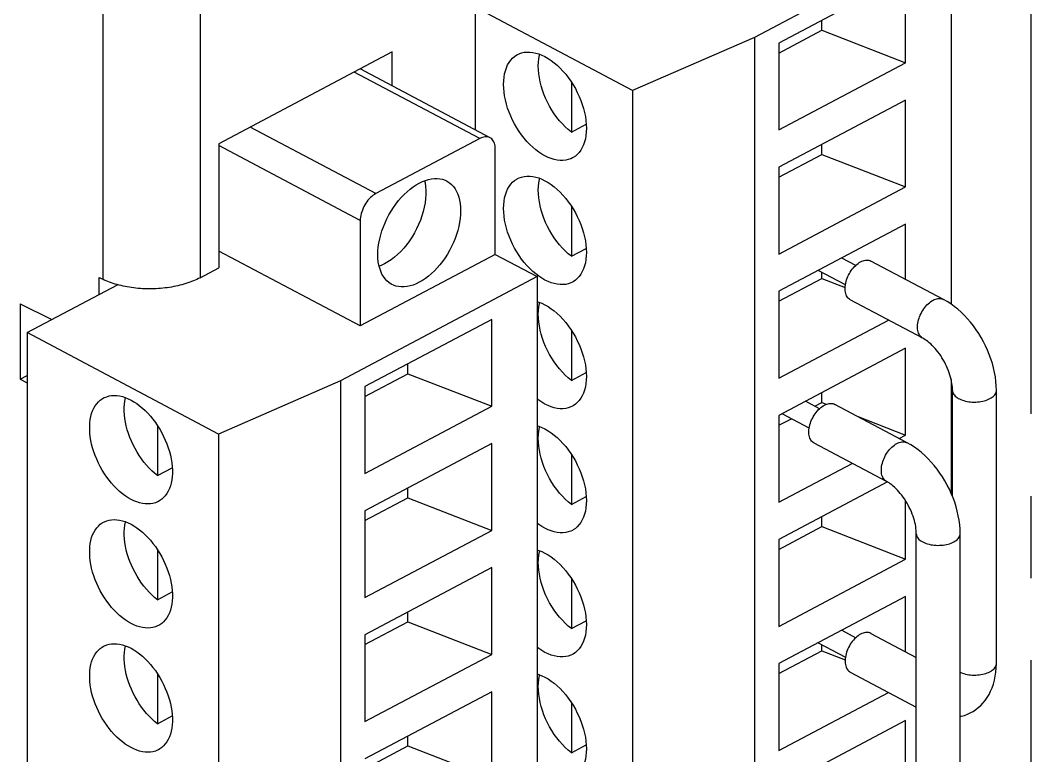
# Model space of a CAD drawing. Extents: x 0 to 34, y -0.3 to 21.7.
# Drawn here: x 30.345 to 32.071, y 7.185 to 8.441 of the extents above; entities that cross this region are included whole.
import ezdxf

# ---------------------------------------------------------------- set-up
doc = ezdxf.new("R2010")
doc.units = 0
doc.header["$LTSCALE"] = 1.87
doc.linetypes.add('CENTER', pattern=[0.6, 0.375, -0.075, 0.075, -0.075])
doc.layers.get('0').update_dxf_attribs({"linetype": 'CONTINUOUS'})
doc.layers.add('DEFAULT_1', color=7, linetype='CENTER')

msp = doc.modelspace()

# ---------------------------------------------------------------- linework, layer by layer
at = {"color": 7, "linetype": 'CONTINUOUS'}
for p, q in [((31.9349, 8.5901), (31.599, 8.4121)), ((31.9349, 8.5901), (31.9349, 7.9562)), ((31.8571, 8.5171), (31.6405, 8.4024)), ((31.8571, 8.3687), (31.8571, 8.5171)), ((31.1216, 8.4623), (31.1216, 8.2542)), ((31.3904, 8.3213), (31.1229, 8.463)), ((31.6405, 8.3854), (31.7139, 8.4243)), ((31.7139, 8.4243), (31.7139, 8.4412)), ((31.7139, 8.4243), (31.8571, 8.3687)), ((31.599, 8.4121), (31.3904, 8.3213)), ((31.599, 8.4121), (31.599, 6.9281)), ((31.6405, 8.4024), (31.6405, 8.2539)), ((30.9802, 8.3874), (30.6841, 8.2305)), ((30.9802, 8.3292), (30.9802, 8.3874)), ((31.1472, 8.2406), (30.9252, 8.3583)), ((31.6405, 8.2539), (31.8571, 8.3687)), ((31.2861, 8.3358), (31.2861, 8.2502)), ((31.3904, 8.3213), (31.3904, 6.8372)), ((31.8571, 8.3051), (31.6405, 8.1903)), ((31.8571, 8.1567), (31.8571, 8.3051)), ((31.2861, 8.2502), (31.3115, 8.2637)), ((31.1297, 8.2393), (30.952, 8.1452)), ((30.6841, 8.2305), (30.6841, 8.0185)), ((31.1562, 8.0413), (31.1562, 8.2216)), ((31.7139, 8.2123), (31.7139, 8.2292)), ((31.6405, 8.1734), (31.7139, 8.2123)), ((31.7139, 8.2123), (31.8571, 8.1567)), ((31.6405, 8.1903), (31.6405, 8.0419)), ((31.6405, 8.0419), (31.8571, 8.1567)), ((31.2861, 8.1238), (31.2861, 8.0382)), ((30.9255, 8.0993), (30.9255, 7.9191)), ((31.8571, 8.0931), (31.6405, 7.9783)), ((31.8571, 7.9986), (31.8571, 8.0931)), ((30.9255, 7.9191), (30.6841, 8.047)), ((31.2861, 8.0382), (31.3115, 8.0517)), ((31.1562, 8.0413), (30.9255, 7.9191)), ((31.1562, 8.0413), (31.2278, 8.0034)), ((31.7718, 8.0225), (31.7479, 8.0352)), ((31.9215, 7.9644), (31.7978, 8.03)), ((30.652, 8.0015), (30.6841, 8.0185)), ((31.7542, 7.9894), (31.7078, 8.014)), ((31.7139, 8.0003), (31.7139, 8.0108)), ((30.4795, 8.0019), (30.4855, 7.999)), ((30.4795, 7.9732), (30.4795, 8.0019)), ((31.2278, 8.0034), (30.8919, 7.8254)), ((31.2304, 8.0042), (31.2253, 8.0081)), ((31.2278, 8.0034), (31.2278, 6.7313)), ((31.6405, 7.9614), (31.7139, 8.0003)), ((31.7139, 8.0003), (31.7537, 7.9848)), ((30.3563, 7.9079), (30.5106, 7.9896)), ((31.6405, 7.9783), (31.6405, 7.8299)), ((31.8864, 7.8982), (31.7626, 7.9637)), ((30.3447, 7.9569), (30.3987, 7.9303)), ((30.3447, 7.9569), (30.3447, 7.8283)), ((31.15, 7.9304), (30.9334, 7.8156)), ((31.15, 7.782), (31.15, 7.9304)), ((31.6405, 7.8299), (31.8278, 7.9292)), ((30.6833, 7.7345), (30.3563, 7.9079)), ((30.3563, 7.9079), (30.3563, 6.6358)), ((31.2861, 7.9118), (31.2861, 7.8262)), ((31.8571, 7.8811), (31.6405, 7.7663)), ((31.8571, 7.7327), (31.8571, 7.8811)), ((31.0068, 7.8376), (31.0068, 7.8545)), ((30.9334, 7.7987), (31.0068, 7.8376)), ((31.0068, 7.8376), (31.15, 7.782)), ((31.2861, 7.8262), (31.3115, 7.8396)), ((30.3447, 7.8283), (30.3563, 7.8344)), ((30.3447, 7.8283), (30.3563, 7.8221)), ((30.8919, 7.8254), (30.6833, 7.7345)), ((30.8919, 7.8254), (30.8919, 6.5533)), ((31.9349, 7.8276), (31.9349, 7.6334)), ((30.9334, 7.8156), (30.9334, 7.6672)), ((31.7139, 7.7883), (31.7139, 7.8052)), ((31.9371, 7.6279), (31.9371, 7.809)), ((32.0121, 7.3426), (32.0121, 7.809)), ((31.7099, 7.7777), (31.686, 7.7904)), ((31.702, 7.782), (31.7139, 7.7883)), ((31.7139, 7.7883), (31.7215, 7.7853)), ((30.9334, 7.6672), (31.15, 7.782)), ((31.6923, 7.7446), (31.646, 7.7692)), ((31.8596, 7.7196), (31.7359, 7.7852)), ((31.6405, 7.7663), (31.6405, 7.6179)), ((31.6405, 7.7494), (31.6619, 7.7607)), ((31.7745, 7.7648), (31.8571, 7.7327)), ((30.579, 7.7491), (30.579, 7.6635)), ((30.6833, 7.7345), (30.6833, 6.4625)), ((31.15, 7.7184), (30.9334, 7.6036)), ((31.15, 7.57), (31.15, 7.7184)), ((31.8245, 7.6534), (31.7008, 7.7189)), ((31.8461, 7.7268), (31.8571, 7.7327)), ((31.2861, 7.6998), (31.2861, 7.6142)), ((31.6405, 7.6179), (31.766, 7.6844)), ((30.579, 7.6635), (30.6044, 7.6769)), ((31.8259, 7.6526), (31.6405, 7.5543)), ((31.0068, 7.6256), (31.0068, 7.6425)), ((30.9334, 7.5867), (31.0068, 7.6256)), ((31.0068, 7.6256), (31.15, 7.57)), ((31.2861, 7.6142), (31.3115, 7.6276)), ((31.8571, 7.5206), (31.8571, 7.6205)), ((30.9334, 7.6036), (30.9334, 7.4552)), ((31.7139, 7.5763), (31.7139, 7.5932)), ((30.9334, 7.4552), (31.15, 7.57)), ((31.6405, 7.5374), (31.7139, 7.5763)), ((31.7139, 7.5763), (31.8571, 7.5206)), ((31.8753, 7.0978), (31.8753, 7.5642)), ((31.9503, 7.0978), (31.9503, 7.5642)), ((31.6405, 7.5543), (31.6405, 7.4059)), ((30.579, 7.5371), (30.579, 7.4515)), ((31.6405, 7.4059), (31.8571, 7.5206)), ((31.15, 7.5064), (30.9334, 7.3916)), ((31.15, 7.358), (31.15, 7.5064)), ((31.2861, 7.4878), (31.2861, 7.4022)), ((30.579, 7.4515), (30.6044, 7.4649)), ((31.8571, 7.457), (31.6405, 7.3423)), ((31.8571, 7.3625), (31.8571, 7.457)), ((31.0068, 7.4136), (31.0068, 7.4305)), ((30.9334, 7.3747), (31.0068, 7.4136)), ((31.0068, 7.4136), (31.15, 7.358)), ((31.2861, 7.4022), (31.3115, 7.4156)), ((30.9334, 7.3916), (30.9334, 7.2432)), ((31.7479, 7.3992), (31.7718, 7.3865)), ((31.7978, 7.394), (31.8753, 7.3529)), ((31.7078, 7.378), (31.7542, 7.3534)), ((31.7139, 7.3643), (31.7139, 7.3747)), ((30.9334, 7.2432), (31.15, 7.358)), ((31.6405, 7.3254), (31.7139, 7.3643)), ((31.7139, 7.3643), (31.7537, 7.3488)), ((31.6405, 7.3423), (31.6405, 7.1939)), ((30.579, 7.3251), (30.579, 7.2395)), ((31.7626, 7.3277), (31.8753, 7.268)), ((31.15, 7.2943), (30.9334, 7.1796)), ((31.15, 7.1459), (31.15, 7.2943)), ((31.6405, 7.1939), (31.8278, 7.2931)), ((31.2861, 7.2758), (31.2861, 7.1901)), ((30.579, 7.2395), (30.6044, 7.2529)), ((31.8571, 7.245), (31.6405, 7.1303)), ((31.8571, 7.0966), (31.8571, 7.245)), ((31.0068, 7.2016), (31.0068, 7.2185)), ((30.9334, 7.1627), (31.0068, 7.2016)), ((31.0068, 7.2016), (31.15, 7.1459)), ((31.2861, 7.1901), (31.3115, 7.2036))]:
    msp.add_line(p, q, dxfattribs=at)
for points in [[(31.241, 8.2096), (31.2357, 8.2127), (31.2304, 8.2162), (31.2253, 8.2201), (31.2202, 8.2244), (31.2152, 8.2292), (31.2103, 8.2343), (31.2057, 8.2397), (31.2012, 8.2455), (31.1969, 8.2515), (31.1929, 8.2577), (31.1892, 8.2642), (31.1857, 8.2708), (31.1826, 8.2776), (31.1798, 8.2845), (31.1773, 8.2914), (31.1752, 8.2983), (31.1735, 8.3052), (31.1721, 8.3121), (31.1711, 8.3188), (31.1705, 8.3255), (31.1703, 8.3319), (31.1705, 8.3381), (31.1711, 8.3441), (31.1721, 8.3498), (31.1735, 8.3552), (31.1752, 8.3603), (31.1773, 8.365), (31.1798, 8.3693), (31.1826, 8.3732), (31.1857, 8.3766), (31.1892, 8.3796), (31.1929, 8.3821), (31.1942, 8.3828)], [(31.1942, 8.3828), (31.1969, 8.3841), (31.2012, 8.3856), (31.2057, 8.3866), (31.2103, 8.3871), (31.2152, 8.3871), (31.2202, 8.3865), (31.2253, 8.3854), (31.2304, 8.3839), (31.2357, 8.3818), (31.241, 8.3792)], [(31.2861, 8.2502), (31.2808, 8.2546), (31.2757, 8.2593), (31.2708, 8.2643), (31.266, 8.2697), (31.2614, 8.2755), (31.257, 8.2816), (31.2529, 8.2879), (31.249, 8.2945), (31.2455, 8.3012), (31.2422, 8.308), (31.2393, 8.315), (31.2368, 8.3221), (31.2346, 8.3291), (31.2328, 8.3362), (31.2314, 8.3431), (31.2304, 8.35), (31.2297, 8.3567), (31.2295, 8.3633), (31.2297, 8.3696), (31.2304, 8.3757), (31.2314, 8.3815), (31.2318, 8.3833)], [(31.241, 8.3792), (31.2464, 8.3762), (31.2516, 8.3727), (31.2568, 8.3688), (31.2619, 8.3644), (31.2669, 8.3597), (31.2717, 8.3546), (31.2764, 8.3491), (31.2809, 8.3434), (31.2851, 8.3374), (31.2891, 8.3311), (31.2929, 8.3246), (31.2963, 8.318), (31.2994, 8.3112), (31.3023, 8.3044), (31.3047, 8.2975), (31.3068, 8.2905), (31.3086, 8.2836), (31.31, 8.2768), (31.3109, 8.27), (31.3115, 8.2634), (31.3117, 8.257), (31.3115, 8.2507), (31.3109, 8.2447), (31.31, 8.239), (31.3086, 8.2336), (31.3068, 8.2286), (31.3047, 8.2239), (31.3023, 8.2196), (31.2994, 8.2157), (31.2963, 8.2123), (31.2929, 8.2093), (31.2891, 8.2068), (31.2878, 8.2061)], [(31.1472, 8.2406), (31.1467, 8.2409), (31.1449, 8.2416), (31.143, 8.2421), (31.1409, 8.2423), (31.1387, 8.2422), (31.1365, 8.2418), (31.1342, 8.2413), (31.132, 8.2404), (31.1297, 8.2393)], [(31.1562, 8.2216), (31.1561, 8.2243), (31.1558, 8.2268), (31.1553, 8.2293), (31.1546, 8.2316), (31.1537, 8.2337), (31.1526, 8.2356), (31.1514, 8.2373), (31.15, 8.2387), (31.1484, 8.2399), (31.1472, 8.2406)], [(31.2878, 8.2061), (31.2851, 8.2048), (31.2809, 8.2033), (31.2764, 8.2022), (31.2717, 8.2018), (31.2669, 8.2018), (31.2619, 8.2023), (31.2568, 8.2034), (31.2516, 8.205), (31.2464, 8.207), (31.241, 8.2096)], [(31.0354, 8.1674), (31.0363, 8.1635), (31.0372, 8.1573), (31.0377, 8.1507), (31.0377, 8.1439), (31.0372, 8.1369), (31.0363, 8.1296), (31.0349, 8.1223), (31.0331, 8.1148), (31.0309, 8.1074), (31.0282, 8.0999), (31.0252, 8.0925), (31.0218, 8.0853), (31.018, 8.0781), (31.0139, 8.0712), (31.0095, 8.0646), (31.0048, 8.0582), (30.9999, 8.0522), (30.9947, 8.0466), (30.9894, 8.0413), (30.9839, 8.0365), (30.9784, 8.0322), (30.9728, 8.0284), (30.967, 8.0251)], [(31.0262, 8.1633), (31.0316, 8.1659), (31.0368, 8.1679), (31.042, 8.1695), (31.0471, 8.1706), (31.0521, 8.1711), (31.0569, 8.1712), (31.0616, 8.1707), (31.0661, 8.1697), (31.0703, 8.1682), (31.0731, 8.1669)], [(31.0731, 8.1669), (31.0743, 8.1661), (31.0781, 8.1636), (31.0815, 8.1607), (31.0847, 8.1572), (31.0875, 8.1533), (31.09, 8.1491), (31.0921, 8.1444), (31.0938, 8.1393), (31.0952, 8.1339), (31.0962, 8.1282), (31.0968, 8.1222), (31.097, 8.116), (31.0968, 8.1095), (31.0962, 8.1029), (31.0952, 8.0962), (31.0938, 8.0893), (31.0921, 8.0824), (31.09, 8.0755), (31.0875, 8.0686), (31.0847, 8.0617), (31.0815, 8.0549), (31.0781, 8.0483), (31.0743, 8.0418), (31.0703, 8.0356), (31.0661, 8.0295), (31.0616, 8.0238), (31.0569, 8.0183), (31.0521, 8.0133), (31.0471, 8.0085), (31.042, 8.0042), (31.0368, 8.0003), (31.0316, 7.9968), (31.0262, 7.9937)], [(31.2253, 8.0081), (31.2202, 8.0124), (31.2152, 8.0172), (31.2103, 8.0223), (31.2057, 8.0277), (31.2012, 8.0335), (31.1969, 8.0395), (31.1929, 8.0457), (31.1892, 8.0522), (31.1857, 8.0588), (31.1826, 8.0656), (31.1798, 8.0725), (31.1773, 8.0794), (31.1752, 8.0863), (31.1735, 8.0932), (31.1721, 8.1001), (31.1711, 8.1068), (31.1705, 8.1134), (31.1703, 8.1199), (31.1705, 8.1261), (31.1711, 8.1321), (31.1721, 8.1378), (31.1735, 8.1432), (31.1752, 8.1483), (31.1773, 8.153), (31.1798, 8.1573), (31.1826, 8.1611), (31.1857, 8.1646), (31.1892, 8.1676), (31.1929, 8.1701), (31.1942, 8.1708)], [(31.1942, 8.1708), (31.1969, 8.1721), (31.2012, 8.1736), (31.2057, 8.1746), (31.2103, 8.1751), (31.2152, 8.175), (31.2202, 8.1745), (31.2253, 8.1734), (31.2304, 8.1719), (31.2357, 8.1698), (31.241, 8.1672)], [(31.2861, 8.0382), (31.2808, 8.0425), (31.2757, 8.0472), (31.2708, 8.0523), (31.266, 8.0577), (31.2614, 8.0635), (31.257, 8.0696), (31.2529, 8.0759), (31.249, 8.0825), (31.2455, 8.0892), (31.2422, 8.096), (31.2393, 8.103), (31.2368, 8.11), (31.2346, 8.1171), (31.2328, 8.1241), (31.2314, 8.1311), (31.2304, 8.138), (31.2297, 8.1447), (31.2295, 8.1513), (31.2297, 8.1576), (31.2304, 8.1637), (31.2314, 8.1695), (31.2318, 8.1713)], [(31.241, 8.1672), (31.2464, 8.1641), (31.2516, 8.1607), (31.2568, 8.1568), (31.2619, 8.1524), (31.2669, 8.1477), (31.2717, 8.1426), (31.2764, 8.1371), (31.2809, 8.1314), (31.2851, 8.1254), (31.2891, 8.1191), (31.2929, 8.1126), (31.2963, 8.106), (31.2994, 8.0992), (31.3023, 8.0923), (31.3047, 8.0854), (31.3068, 8.0785), (31.3086, 8.0716), (31.31, 8.0647), (31.3109, 8.058), (31.3115, 8.0514), (31.3117, 8.0449), (31.3115, 8.0387), (31.3109, 8.0327), (31.31, 8.027), (31.3086, 8.0216), (31.3068, 8.0165), (31.3047, 8.0119), (31.3023, 8.0076), (31.2994, 8.0037), (31.2963, 8.0002), (31.2929, 7.9973), (31.2891, 7.9948), (31.2878, 7.994)], [(30.9794, 7.9901), (30.9782, 7.9908), (30.9744, 7.9934), (30.971, 7.9963), (30.9678, 7.9998), (30.965, 8.0037), (30.9625, 8.0079), (30.9604, 8.0126), (30.9587, 8.0177), (30.9573, 8.0231), (30.9563, 8.0288), (30.9557, 8.0348), (30.9555, 8.041), (30.9557, 8.0475), (30.9563, 8.0541), (30.9573, 8.0608), (30.9587, 8.0677), (30.9604, 8.0746), (30.9625, 8.0815), (30.965, 8.0884), (30.9678, 8.0953), (30.971, 8.1021), (30.9744, 8.1087), (30.9782, 8.1152), (30.9822, 8.1214), (30.9864, 8.1274), (30.9909, 8.1332), (30.9956, 8.1386), (31.0004, 8.1437), (31.0054, 8.1485), (31.0105, 8.1528), (31.0157, 8.1567), (31.0209, 8.1602), (31.0262, 8.1633)], [(30.952, 8.1452), (30.9497, 8.1438), (30.9474, 8.1423), (30.9452, 8.1405), (30.943, 8.1384), (30.9408, 8.1362), (30.9387, 8.1338), (30.9368, 8.1313), (30.9349, 8.1287), (30.9332, 8.1259), (30.9317, 8.1231), (30.9303, 8.1201), (30.9291, 8.1171), (30.928, 8.1141), (30.9271, 8.111), (30.9264, 8.108), (30.9259, 8.105), (30.9256, 8.1021), (30.9255, 8.0993)], [(31.7698, 8.0206), (31.7718, 8.0226), (31.7738, 8.0244), (31.7759, 8.026), (31.778, 8.0274), (31.7802, 8.0287)], [(31.7802, 8.0287), (31.7824, 8.0297), (31.7845, 8.0305), (31.7865, 8.0311), (31.7886, 8.0315), (31.7906, 8.0316), (31.7925, 8.0316), (31.7944, 8.0313), (31.7961, 8.0307), (31.7978, 8.03)], [(30.967, 8.0251), (30.9613, 8.0223), (30.9578, 8.021)], [(31.7539, 7.9867), (31.7542, 7.9895), (31.7547, 7.9922), (31.7554, 7.995), (31.7562, 7.9978), (31.7572, 8.0006), (31.7584, 8.0034), (31.7597, 8.0061), (31.7611, 8.0088), (31.7626, 8.0113), (31.7643, 8.0138), (31.766, 8.0162), (31.7679, 8.0185), (31.7698, 8.0206)], [(30.5135, 7.9888), (30.5102, 7.9897), (30.5068, 7.9907), (30.5036, 7.9917), (30.5004, 7.9928), (30.4973, 7.9939), (30.4942, 7.9951), (30.4912, 7.9963), (30.4883, 7.9976), (30.4855, 7.999)], [(30.652, 8.0015), (30.6492, 8), (30.6464, 7.9987), (30.6435, 7.9973), (30.6405, 7.9961), (30.6374, 7.9949), (30.6342, 7.9937), (30.631, 7.9926), (30.6277, 7.9915), (30.6243, 7.9905), (30.6209, 7.9895), (30.6175, 7.9886), (30.614, 7.9878), (30.6104, 7.987), (30.6068, 7.9863), (30.6031, 7.9856), (30.5994, 7.985), (30.5957, 7.9845), (30.592, 7.984), (30.5882, 7.9836), (30.5844, 7.9833), (30.5806, 7.983), (30.5767, 7.9828), (30.5729, 7.9826), (30.5691, 7.9825), (30.5652, 7.9825), (30.5614, 7.9825), (30.5576, 7.9826), (30.5537, 7.9828)], [(31.0262, 7.9937), (31.0209, 7.9911), (31.0157, 7.989), (31.0105, 7.9875), (31.0054, 7.9864), (31.0004, 7.9859), (30.9956, 7.9858), (30.9909, 7.9863), (30.9864, 7.9873), (30.9822, 7.9888), (30.9794, 7.9901)], [(31.241, 7.9976), (31.2357, 8.0007), (31.2304, 8.0042)], [(31.2878, 7.994), (31.2851, 7.9927), (31.2809, 7.9912), (31.2764, 7.9902), (31.2717, 7.9897), (31.2669, 7.9898), (31.2619, 7.9903), (31.2568, 7.9914), (31.2516, 7.993), (31.2464, 7.995), (31.241, 7.9976)], [(30.5537, 7.9828), (30.5499, 7.983), (30.5461, 7.9833), (30.5424, 7.9837), (30.5386, 7.9841), (30.5349, 7.9846), (30.5313, 7.9852), (30.5276, 7.9858), (30.524, 7.9864), (30.5205, 7.9872), (30.517, 7.988), (30.5135, 7.9888)], [(31.7626, 7.9637), (31.7611, 7.9647), (31.7597, 7.9659), (31.7584, 7.9672), (31.7572, 7.9688), (31.7562, 7.9705), (31.7554, 7.9724), (31.7547, 7.9745), (31.7542, 7.9767), (31.7539, 7.9791), (31.7537, 7.9815), (31.7537, 7.9841), (31.7539, 7.9867)], [(31.2278, 7.9607), (31.2304, 7.9599), (31.2357, 7.9578), (31.241, 7.9552)], [(31.2861, 7.8262), (31.2808, 7.8305), (31.2757, 7.8352), (31.2708, 7.8403), (31.266, 7.8457), (31.2614, 7.8515), (31.257, 7.8576), (31.2529, 7.8639), (31.249, 7.8705), (31.2455, 7.8772), (31.2422, 7.884), (31.2393, 7.891), (31.2368, 7.898), (31.2346, 7.9051), (31.2328, 7.9121), (31.2314, 7.9191), (31.2304, 7.9259), (31.2297, 7.9327), (31.2295, 7.9393), (31.2297, 7.9456), (31.2304, 7.9517), (31.2314, 7.9575), (31.2318, 7.9593)], [(32.0121, 7.809), (32.0119, 7.8166), (32.0113, 7.8243), (32.0104, 7.832), (32.009, 7.8397), (32.0073, 7.8474), (32.0052, 7.8551), (32.0028, 7.8627), (32, 7.8703), (31.997, 7.8777), (31.9937, 7.885), (31.99, 7.8922), (31.9861, 7.8992), (31.982, 7.906), (31.9775, 7.9127), (31.9729, 7.9192), (31.9679, 7.9254), (31.9628, 7.9314), (31.9574, 7.9371), (31.9519, 7.9425), (31.9461, 7.9476), (31.9402, 7.9524), (31.9341, 7.9568), (31.9279, 7.9608), (31.9215, 7.9644)], [(31.241, 7.9552), (31.2464, 7.9521), (31.2516, 7.9486), (31.2568, 7.9447), (31.2619, 7.9404), (31.2669, 7.9356), (31.2717, 7.9305), (31.2764, 7.9251), (31.2809, 7.9193), (31.2851, 7.9133), (31.2891, 7.9071), (31.2929, 7.9006), (31.2963, 7.894), (31.2994, 7.8872), (31.3023, 7.8803), (31.3047, 7.8734), (31.3068, 7.8665), (31.3086, 7.8596), (31.31, 7.8527), (31.3109, 7.846), (31.3115, 7.8394), (31.3117, 7.8329), (31.3115, 7.8267), (31.3109, 7.8207), (31.31, 7.815), (31.3086, 7.8096), (31.3068, 7.8045), (31.3047, 7.7998), (31.3023, 7.7956), (31.2994, 7.7917), (31.2963, 7.7882), (31.2929, 7.7853), (31.2891, 7.7827), (31.2878, 7.782)], [(31.9371, 7.809), (31.9371, 7.8118), (31.9369, 7.8148), (31.9366, 7.8179), (31.9361, 7.8211), (31.9355, 7.8245), (31.9348, 7.828), (31.9339, 7.8316), (31.9328, 7.8353), (31.9316, 7.839), (31.9303, 7.8427), (31.9288, 7.8465), (31.9271, 7.8503), (31.9253, 7.854), (31.9234, 7.8577), (31.9214, 7.8614), (31.9192, 7.8649), (31.917, 7.8684), (31.9147, 7.8717), (31.9123, 7.8749), (31.9099, 7.8779), (31.9074, 7.8808), (31.9049, 7.8835), (31.9024, 7.886), (31.9, 7.8884), (31.8975, 7.8905), (31.8951, 7.8924), (31.8928, 7.8941), (31.8906, 7.8957), (31.8884, 7.897), (31.8864, 7.8982)], [(30.5339, 7.6229), (30.5289, 7.6257), (30.524, 7.629), (30.5192, 7.6325), (30.5144, 7.6365), (30.5097, 7.6408), (30.5052, 7.6455), (30.5007, 7.6504), (30.4964, 7.6556), (30.4924, 7.6611), (30.4885, 7.6668), (30.4848, 7.6727), (30.4814, 7.6788), (30.4782, 7.685), (30.4753, 7.6914), (30.4727, 7.6977), (30.4704, 7.7042), (30.4684, 7.7107), (30.4667, 7.7171), (30.4653, 7.7235), (30.4643, 7.7299), (30.4636, 7.7361), (30.4633, 7.7422), (30.4633, 7.7481), (30.4636, 7.7538), (30.4643, 7.7593), (30.4653, 7.7646), (30.4667, 7.7695), (30.4684, 7.7742), (30.4704, 7.7786), (30.4727, 7.7826), (30.4753, 7.7862), (30.4782, 7.7894), (30.4814, 7.7923), (30.4848, 7.7947), (30.4871, 7.7961)], [(30.4871, 7.7961), (30.4885, 7.7968), (30.4924, 7.7983), (30.4964, 7.7995), (30.5007, 7.8002), (30.5052, 7.8004), (30.5097, 7.8002), (30.5144, 7.7995), (30.5192, 7.7984), (30.524, 7.7969), (30.5289, 7.7949), (30.5339, 7.7925)], [(30.579, 7.6635), (30.5741, 7.6675), (30.5694, 7.6718), (30.5648, 7.6764), (30.5604, 7.6813), (30.556, 7.6866), (30.5519, 7.6921), (30.548, 7.6978), (30.5443, 7.7037), (30.5408, 7.7098), (30.5376, 7.716), (30.5347, 7.7224), (30.532, 7.7288), (30.5297, 7.7353), (30.5276, 7.7419), (30.5259, 7.7483), (30.5246, 7.7548), (30.5235, 7.7612), (30.5228, 7.7674), (30.5225, 7.7735), (30.5225, 7.7795), (30.5228, 7.7853), (30.5235, 7.7908), (30.5246, 7.7961), (30.5247, 7.7966)], [(30.5339, 7.7925), (30.5389, 7.7897), (30.5438, 7.7864), (30.5486, 7.7829), (30.5534, 7.7789), (30.5581, 7.7746), (30.5627, 7.7699), (30.5671, 7.765), (30.5714, 7.7598), (30.5755, 7.7543), (30.5794, 7.7486), (30.583, 7.7427), (30.5865, 7.7366), (30.5896, 7.7304), (30.5925, 7.724), (30.5952, 7.7177), (30.5975, 7.7112), (30.5995, 7.7047), (30.6012, 7.6983), (30.6025, 7.6919), (30.6036, 7.6855), (30.6042, 7.6793), (30.6046, 7.6732), (30.6046, 7.6673), (30.6042, 7.6616), (30.6036, 7.6561), (30.6025, 7.6508), (30.6012, 7.6459), (30.5995, 7.6412), (30.5975, 7.6368), (30.5952, 7.6328), (30.5925, 7.6292), (30.5896, 7.626), (30.5865, 7.6231), (30.583, 7.6207), (30.5807, 7.6193)], [(31.241, 7.7856), (31.2357, 7.7887), (31.2304, 7.7922), (31.2278, 7.7942)], [(31.2878, 7.782), (31.2851, 7.7807), (31.2809, 7.7792), (31.2764, 7.7782), (31.2717, 7.7777), (31.2669, 7.7778), (31.2619, 7.7783), (31.2568, 7.7794), (31.2516, 7.7809), (31.2464, 7.783), (31.241, 7.7856)], [(31.7183, 7.7839), (31.7205, 7.7849), (31.7226, 7.7857), (31.7247, 7.7863), (31.7267, 7.7867), (31.7287, 7.7868), (31.7306, 7.7868), (31.7325, 7.7865), (31.7343, 7.7859), (31.7359, 7.7852)], [(31.692, 7.7419), (31.6923, 7.7447), (31.6929, 7.7474), (31.6935, 7.7502), (31.6944, 7.753), (31.6954, 7.7558), (31.6965, 7.7586), (31.6978, 7.7613), (31.6992, 7.764), (31.7007, 7.7665), (31.7024, 7.769), (31.7042, 7.7714), (31.706, 7.7737), (31.7079, 7.7758)], [(31.7079, 7.7758), (31.7099, 7.7778), (31.712, 7.7796), (31.7141, 7.7812), (31.7162, 7.7826), (31.7183, 7.7839)], [(31.2278, 7.7487), (31.2304, 7.7478), (31.2357, 7.7458), (31.241, 7.7432)], [(31.2861, 7.6142), (31.2808, 7.6185), (31.2757, 7.6232), (31.2708, 7.6283), (31.266, 7.6337), (31.2614, 7.6395), (31.257, 7.6456), (31.2529, 7.6519), (31.249, 7.6584), (31.2455, 7.6652), (31.2422, 7.672), (31.2393, 7.679), (31.2368, 7.686), (31.2346, 7.6931), (31.2328, 7.7001), (31.2314, 7.7071), (31.2304, 7.7139), (31.2297, 7.7207), (31.2295, 7.7272), (31.2297, 7.7336), (31.2304, 7.7397), (31.2314, 7.7455), (31.2318, 7.7473)], [(31.241, 7.7432), (31.2464, 7.7401), (31.2516, 7.7366), (31.2568, 7.7327), (31.2619, 7.7284), (31.2669, 7.7236), (31.2717, 7.7185), (31.2764, 7.7131), (31.2809, 7.7073), (31.2851, 7.7013), (31.2891, 7.6951), (31.2929, 7.6886), (31.2963, 7.682), (31.2994, 7.6752), (31.3023, 7.6683), (31.3047, 7.6614), (31.3068, 7.6545), (31.3086, 7.6476), (31.31, 7.6407), (31.3109, 7.634), (31.3115, 7.6273), (31.3117, 7.6209), (31.3115, 7.6147), (31.3109, 7.6087), (31.31, 7.603), (31.3086, 7.5976), (31.3068, 7.5925), (31.3047, 7.5878), (31.3023, 7.5835), (31.2994, 7.5797), (31.2963, 7.5762), (31.2929, 7.5732), (31.2891, 7.5707), (31.2878, 7.57)], [(31.7008, 7.7189), (31.6992, 7.7199), (31.6978, 7.7211), (31.6965, 7.7224), (31.6954, 7.724), (31.6944, 7.7257), (31.6935, 7.7276), (31.6929, 7.7297), (31.6923, 7.7319), (31.692, 7.7343), (31.6918, 7.7367), (31.6918, 7.7393), (31.692, 7.7419)], [(31.9382, 7.6255), (31.9351, 7.6329), (31.9318, 7.6402), (31.9282, 7.6474), (31.9243, 7.6544), (31.9201, 7.6612), (31.9157, 7.6679), (31.911, 7.6744), (31.9061, 7.6806), (31.9009, 7.6866), (31.8956, 7.6923), (31.89, 7.6977), (31.8842, 7.7028), (31.8783, 7.7076), (31.8722, 7.712), (31.866, 7.716), (31.8596, 7.7196)], [(31.8753, 7.5642), (31.8752, 7.567), (31.875, 7.57), (31.8747, 7.5731), (31.8743, 7.5763), (31.8737, 7.5797), (31.8729, 7.5832), (31.872, 7.5868), (31.871, 7.5905), (31.8698, 7.5942), (31.8684, 7.5979), (31.8669, 7.6017), (31.8652, 7.6055), (31.8634, 7.6092), (31.8615, 7.6129), (31.8595, 7.6166), (31.8574, 7.6201), (31.8551, 7.6236), (31.8528, 7.6269), (31.8504, 7.6301), (31.848, 7.6331), (31.8455, 7.636), (31.8431, 7.6387), (31.8406, 7.6412), (31.8381, 7.6436), (31.8357, 7.6457), (31.8333, 7.6476), (31.8309, 7.6493), (31.8287, 7.6509), (31.8265, 7.6522), (31.8245, 7.6534)], [(30.5807, 7.6193), (30.5794, 7.6187), (30.5755, 7.6171), (30.5714, 7.6159), (30.5671, 7.6152), (30.5627, 7.615), (30.5581, 7.6152), (30.5534, 7.6159), (30.5486, 7.617), (30.5438, 7.6185), (30.5389, 7.6205), (30.5339, 7.6229)], [(31.9503, 7.5642), (31.9501, 7.5718), (31.9495, 7.5795), (31.9485, 7.5872), (31.9471, 7.5949), (31.9454, 7.6026), (31.9433, 7.6103), (31.9409, 7.6179), (31.9382, 7.6255)], [(30.5339, 7.4109), (30.5289, 7.4137), (30.524, 7.4169), (30.5192, 7.4205), (30.5144, 7.4245), (30.5097, 7.4288), (30.5052, 7.4335), (30.5007, 7.4384), (30.4964, 7.4436), (30.4924, 7.4491), (30.4885, 7.4548), (30.4848, 7.4607), (30.4814, 7.4668), (30.4782, 7.473), (30.4753, 7.4793), (30.4727, 7.4857), (30.4704, 7.4922), (30.4684, 7.4987), (30.4667, 7.5051), (30.4653, 7.5115), (30.4643, 7.5179), (30.4636, 7.5241), (30.4633, 7.5302), (30.4633, 7.5361), (30.4636, 7.5418), (30.4643, 7.5473), (30.4653, 7.5526), (30.4667, 7.5575), (30.4684, 7.5622), (30.4704, 7.5665), (30.4727, 7.5705), (30.4753, 7.5742), (30.4782, 7.5774), (30.4814, 7.5803), (30.4848, 7.5827), (30.4871, 7.584)], [(30.4871, 7.584), (30.4885, 7.5847), (30.4924, 7.5863), (30.4964, 7.5875), (30.5007, 7.5882), (30.5052, 7.5884), (30.5097, 7.5882), (30.5144, 7.5875), (30.5192, 7.5864), (30.524, 7.5849), (30.5289, 7.5829), (30.5339, 7.5805)], [(30.579, 7.4515), (30.5741, 7.4555), (30.5694, 7.4598), (30.5648, 7.4644), (30.5604, 7.4693), (30.556, 7.4746), (30.5519, 7.48), (30.548, 7.4858), (30.5443, 7.4917), (30.5408, 7.4978), (30.5376, 7.504), (30.5347, 7.5104), (30.532, 7.5168), (30.5297, 7.5233), (30.5276, 7.5298), (30.5259, 7.5363), (30.5246, 7.5428), (30.5235, 7.5492), (30.5228, 7.5554), (30.5225, 7.5615), (30.5225, 7.5675), (30.5228, 7.5732), (30.5235, 7.5788), (30.5246, 7.5841), (30.5247, 7.5846)], [(30.5339, 7.5805), (30.5389, 7.5776), (30.5438, 7.5744), (30.5486, 7.5708), (30.5534, 7.5669), (30.5581, 7.5626), (30.5627, 7.5579), (30.5671, 7.553), (30.5714, 7.5477), (30.5755, 7.5423), (30.5794, 7.5366), (30.583, 7.5307), (30.5865, 7.5246), (30.5896, 7.5184), (30.5925, 7.512), (30.5952, 7.5056), (30.5975, 7.4992), (30.5995, 7.4927), (30.6012, 7.4863), (30.6025, 7.4799), (30.6036, 7.4735), (30.6042, 7.4673), (30.6046, 7.4612), (30.6046, 7.4553), (30.6042, 7.4496), (30.6036, 7.4441), (30.6025, 7.4388), (30.6012, 7.4338), (30.5995, 7.4292), (30.5975, 7.4248), (30.5952, 7.4208), (30.5925, 7.4172), (30.5896, 7.4139), (30.5865, 7.4111), (30.583, 7.4087), (30.5807, 7.4073)], [(31.241, 7.5736), (31.2357, 7.5767), (31.2304, 7.5801), (31.2278, 7.5822)], [(31.2878, 7.57), (31.2851, 7.5687), (31.2809, 7.5672), (31.2764, 7.5662), (31.2717, 7.5657), (31.2669, 7.5658), (31.2619, 7.5663), (31.2568, 7.5674), (31.2516, 7.5689), (31.2464, 7.571), (31.241, 7.5736)], [(31.2278, 7.5366), (31.2304, 7.5358), (31.2357, 7.5338), (31.241, 7.5312)], [(31.2861, 7.4022), (31.2808, 7.4065), (31.2757, 7.4112), (31.2708, 7.4163), (31.266, 7.4217), (31.2614, 7.4275), (31.257, 7.4336), (31.2529, 7.4399), (31.249, 7.4464), (31.2455, 7.4531), (31.2422, 7.46), (31.2393, 7.467), (31.2368, 7.474), (31.2346, 7.481), (31.2328, 7.4881), (31.2314, 7.4951), (31.2304, 7.5019), (31.2297, 7.5087), (31.2295, 7.5152), (31.2297, 7.5216), (31.2304, 7.5277), (31.2314, 7.5334), (31.2318, 7.5353)], [(31.241, 7.5312), (31.2464, 7.5281), (31.2516, 7.5246), (31.2568, 7.5207), (31.2619, 7.5164), (31.2669, 7.5116), (31.2717, 7.5065), (31.2764, 7.5011), (31.2809, 7.4953), (31.2851, 7.4893), (31.2891, 7.4831), (31.2929, 7.4766), (31.2963, 7.47), (31.2994, 7.4632), (31.3023, 7.4563), (31.3047, 7.4494), (31.3068, 7.4425), (31.3086, 7.4356), (31.31, 7.4287), (31.3109, 7.422), (31.3115, 7.4153), (31.3117, 7.4089), (31.3115, 7.4027), (31.3109, 7.3967), (31.31, 7.391), (31.3086, 7.3856), (31.3068, 7.3805), (31.3047, 7.3758), (31.3023, 7.3715), (31.2994, 7.3676), (31.2963, 7.3642), (31.2929, 7.3612), (31.2891, 7.3587), (31.2878, 7.358)], [(30.5807, 7.4073), (30.5794, 7.4066), (30.5755, 7.4051), (30.5714, 7.4039), (30.5671, 7.4032), (30.5627, 7.403), (30.5581, 7.4032), (30.5534, 7.4038), (30.5486, 7.4049), (30.5438, 7.4065), (30.5389, 7.4085), (30.5339, 7.4109)], [(31.7802, 7.3926), (31.778, 7.3914), (31.7759, 7.3899), (31.7738, 7.3883), (31.7718, 7.3865)], [(31.7978, 7.394), (31.7961, 7.3947), (31.7944, 7.3952), (31.7925, 7.3955), (31.7906, 7.3956), (31.7886, 7.3954), (31.7865, 7.3951), (31.7845, 7.3945), (31.7824, 7.3937), (31.7802, 7.3926)], [(30.5339, 7.1989), (30.5289, 7.2017), (30.524, 7.2049), (30.5192, 7.2085), (30.5144, 7.2125), (30.5097, 7.2168), (30.5052, 7.2214), (30.5007, 7.2264), (30.4964, 7.2316), (30.4924, 7.2371), (30.4885, 7.2428), (30.4848, 7.2487), (30.4814, 7.2548), (30.4782, 7.261), (30.4753, 7.2673), (30.4727, 7.2737), (30.4704, 7.2802), (30.4684, 7.2867), (30.4667, 7.2931), (30.4653, 7.2995), (30.4643, 7.3059), (30.4636, 7.3121), (30.4633, 7.3182), (30.4633, 7.3241), (30.4636, 7.3298), (30.4643, 7.3353), (30.4653, 7.3406), (30.4667, 7.3455), (30.4684, 7.3502), (30.4704, 7.3545), (30.4727, 7.3585), (30.4753, 7.3622), (30.4782, 7.3654), (30.4814, 7.3683), (30.4848, 7.3707), (30.4871, 7.372)], [(30.4871, 7.372), (30.4885, 7.3727), (30.4924, 7.3743), (30.4964, 7.3754), (30.5007, 7.3761), (30.5052, 7.3764), (30.5097, 7.3762), (30.5144, 7.3755), (30.5192, 7.3744), (30.524, 7.3729), (30.5289, 7.3709), (30.5339, 7.3685)], [(30.579, 7.2395), (30.5741, 7.2435), (30.5694, 7.2478), (30.5648, 7.2524), (30.5604, 7.2573), (30.556, 7.2626), (30.5519, 7.268), (30.548, 7.2737), (30.5443, 7.2797), (30.5408, 7.2858), (30.5376, 7.292), (30.5347, 7.2984), (30.532, 7.3048), (30.5297, 7.3113), (30.5276, 7.3178), (30.5259, 7.3243), (30.5246, 7.3308), (30.5235, 7.3372), (30.5228, 7.3434), (30.5225, 7.3495), (30.5225, 7.3555), (30.5228, 7.3612), (30.5235, 7.3668), (30.5246, 7.372), (30.5247, 7.3726)], [(31.7718, 7.3865), (31.7698, 7.3846), (31.7679, 7.3825), (31.766, 7.3802), (31.7643, 7.3778), (31.7626, 7.3753), (31.7611, 7.3727), (31.7597, 7.37), (31.7584, 7.3673), (31.7572, 7.3646), (31.7562, 7.3618), (31.7554, 7.359), (31.7547, 7.3562), (31.7542, 7.3534)], [(30.5339, 7.3685), (30.5389, 7.3656), (30.5438, 7.3624), (30.5486, 7.3588), (30.5534, 7.3549), (30.5581, 7.3505), (30.5627, 7.3459), (30.5671, 7.341), (30.5714, 7.3357), (30.5755, 7.3303), (30.5794, 7.3246), (30.583, 7.3186), (30.5865, 7.3126), (30.5896, 7.3064), (30.5925, 7.3), (30.5952, 7.2936), (30.5975, 7.2872), (30.5995, 7.2807), (30.6012, 7.2742), (30.6025, 7.2678), (30.6036, 7.2615), (30.6042, 7.2553), (30.6046, 7.2492), (30.6046, 7.2433), (30.6042, 7.2375), (30.6036, 7.2321), (30.6025, 7.2268), (30.6012, 7.2218), (30.5995, 7.2172), (30.5975, 7.2128), (30.5952, 7.2088), (30.5925, 7.2052), (30.5896, 7.2019), (30.5865, 7.1991), (30.583, 7.1967), (30.5807, 7.1953)], [(31.241, 7.3616), (31.2357, 7.3646), (31.2304, 7.3681), (31.2278, 7.3702)], [(31.2878, 7.358), (31.2851, 7.3567), (31.2809, 7.3552), (31.2764, 7.3542), (31.2717, 7.3537), (31.2669, 7.3537), (31.2619, 7.3543), (31.2568, 7.3554), (31.2516, 7.3569), (31.2464, 7.359), (31.241, 7.3616)], [(31.7542, 7.3534), (31.7539, 7.3507), (31.7537, 7.3481), (31.7537, 7.3455), (31.7539, 7.343), (31.7542, 7.3407), (31.7547, 7.3385), (31.7554, 7.3364), (31.7562, 7.3345), (31.7572, 7.3328), (31.7584, 7.3312), (31.7597, 7.3298), (31.7611, 7.3287), (31.7626, 7.3277)], [(31.9683, 7.2586), (31.9722, 7.2608), (31.9768, 7.2638), (31.9811, 7.2672), (31.9853, 7.2709), (31.9892, 7.275), (31.9929, 7.2795), (31.9963, 7.2843), (31.9995, 7.2895), (32.0023, 7.2951), (32.0049, 7.301), (32.0071, 7.3073), (32.0089, 7.3139), (32.0103, 7.3207), (32.0113, 7.3278), (32.0119, 7.3351), (32.0121, 7.3426)], [(31.2278, 7.3246), (31.2304, 7.3238), (31.2357, 7.3217), (31.241, 7.3192)], [(31.2861, 7.1901), (31.2808, 7.1945), (31.2757, 7.1992), (31.2708, 7.2042), (31.266, 7.2097), (31.2614, 7.2155), (31.257, 7.2215), (31.2529, 7.2279), (31.249, 7.2344), (31.2455, 7.2411), (31.2422, 7.248), (31.2393, 7.255), (31.2368, 7.262), (31.2346, 7.269), (31.2328, 7.2761), (31.2314, 7.2831), (31.2304, 7.2899), (31.2297, 7.2967), (31.2295, 7.3032), (31.2297, 7.3095), (31.2304, 7.3156), (31.2314, 7.3214), (31.2318, 7.3233)], [(31.241, 7.3192), (31.2464, 7.3161), (31.2516, 7.3126), (31.2568, 7.3087), (31.2619, 7.3044), (31.2669, 7.2996), (31.2717, 7.2945), (31.2764, 7.2891), (31.2809, 7.2833), (31.2851, 7.2773), (31.2891, 7.2711), (31.2929, 7.2646), (31.2963, 7.2579)], [(31.2963, 7.2579), (31.2994, 7.2512), (31.3023, 7.2443), (31.3047, 7.2374), (31.3068, 7.2305), (31.3086, 7.2235), (31.31, 7.2167), (31.3109, 7.21), (31.3115, 7.2033), (31.3117, 7.1969), (31.3115, 7.1907), (31.3109, 7.1847), (31.31, 7.179), (31.3086, 7.1736), (31.3068, 7.1685), (31.3047, 7.1638), (31.3023, 7.1595), (31.2994, 7.1556), (31.2963, 7.1522), (31.2929, 7.1492), (31.2891, 7.1467), (31.2878, 7.146)], [(31.9503, 7.2519), (31.9522, 7.2523), (31.9575, 7.2539), (31.9625, 7.2558), (31.9675, 7.2581), (31.9683, 7.2586)], [(30.5807, 7.1953), (30.5794, 7.1946), (30.5755, 7.193), (30.5714, 7.1919), (30.5671, 7.1912), (30.5627, 7.191), (30.5581, 7.1912), (30.5534, 7.1918), (30.5486, 7.1929), (30.5438, 7.1945), (30.5389, 7.1965), (30.5339, 7.1989)]]:
    msp.add_lwpolyline(points, dxfattribs=at)
at = {"layer": 'DEFAULT_1', "color": 7, "linetype": 'CENTER'}
for p, q in [((32.0709, 14.08), (32.0709, 5.8225)), ((30.4855, 8.4593), (30.4855, 7.999)), ((30.652, 8.4601), (30.652, 8.0015)), ((31.1297, 8.2393), (30.9152, 8.3529)), ((30.952, 8.1452), (30.7375, 8.2588)), ((30.9255, 8.0993), (30.6841, 8.2272)), ((31.9371, 7.5491), (31.9393, 7.5502))]:
    msp.add_line(p, q, dxfattribs=at)
for points in [[(31.8864, 7.8982), (31.8848, 7.8991), (31.8834, 7.9003), (31.8821, 7.9017), (31.881, 7.9032), (31.88, 7.905), (31.8791, 7.9069), (31.8785, 7.9089), (31.878, 7.9112), (31.8776, 7.9135), (31.8774, 7.916), (31.8774, 7.9185), (31.8776, 7.9212), (31.878, 7.9239), (31.8785, 7.9266), (31.8791, 7.9294), (31.88, 7.9322), (31.881, 7.935), (31.8821, 7.9378), (31.8834, 7.9405), (31.8848, 7.9432), (31.8864, 7.9458), (31.888, 7.9483), (31.8898, 7.9507), (31.8916, 7.9529), (31.8935, 7.955), (31.8955, 7.957), (31.8976, 7.9588), (31.8997, 7.9604), (31.9018, 7.9619), (31.9039, 7.9631)], [(31.9039, 7.9631), (31.9061, 7.9641), (31.9082, 7.9649), (31.9103, 7.9655), (31.9123, 7.9659), (31.9143, 7.9661), (31.9163, 7.966), (31.9181, 7.9657), (31.9199, 7.9652), (31.9215, 7.9644)], [(31.9371, 7.809), (31.9372, 7.8086), (31.9373, 7.807), (31.9378, 7.8054), (31.9384, 7.8039), (31.9393, 7.8023), (31.9405, 7.8009), (31.9418, 7.7994), (31.9434, 7.7981), (31.9451, 7.7968), (31.9471, 7.7955), (31.9492, 7.7944), (31.9515, 7.7934), (31.954, 7.7924), (31.9566, 7.7916), (31.9593, 7.7909), (31.9621, 7.7903), (31.9649, 7.7898), (31.9679, 7.7895), (31.9709, 7.7892), (31.9739, 7.7891), (31.9769, 7.7892), (31.9799, 7.7893), (31.9829, 7.7896), (31.9858, 7.79), (31.9887, 7.7906), (31.9914, 7.7912), (31.994, 7.792), (31.9966, 7.7929), (31.9989, 7.7939), (32.0012, 7.795)], [(32.0012, 7.795), (32.0032, 7.7961), (32.0051, 7.7974), (32.0067, 7.7987), (32.0082, 7.8001), (32.0094, 7.8016), (32.0105, 7.8031), (32.0112, 7.8046), (32.0118, 7.8062), (32.0121, 7.8078), (32.0121, 7.809)], [(31.8245, 7.6534), (31.8229, 7.6543), (31.8215, 7.6555), (31.8202, 7.6569), (31.8191, 7.6584), (31.8181, 7.6602), (31.8173, 7.6621), (31.8166, 7.6641), (31.8161, 7.6664), (31.8157, 7.6687), (31.8156, 7.6712), (31.8156, 7.6737), (31.8157, 7.6764), (31.8161, 7.6791), (31.8166, 7.6818), (31.8173, 7.6846), (31.8181, 7.6874), (31.8191, 7.6902), (31.8202, 7.693), (31.8215, 7.6957), (31.8229, 7.6984), (31.8245, 7.701), (31.8261, 7.7035), (31.8279, 7.7059), (31.8297, 7.7081), (31.8317, 7.7102), (31.8337, 7.7122), (31.8357, 7.714), (31.8378, 7.7156), (31.8399, 7.7171), (31.8421, 7.7183)], [(31.8421, 7.7183), (31.8442, 7.7193), (31.8463, 7.7201), (31.8484, 7.7207), (31.8505, 7.7211), (31.8525, 7.7213), (31.8544, 7.7212), (31.8562, 7.7209), (31.858, 7.7204), (31.8596, 7.7196)], [(31.8753, 7.5642), (31.8753, 7.5638), (31.8755, 7.5622), (31.8759, 7.5606), (31.8766, 7.5591), (31.8775, 7.5575), (31.8786, 7.5561), (31.8799, 7.5546), (31.8815, 7.5533), (31.8833, 7.552), (31.8852, 7.5507), (31.8874, 7.5496), (31.8897, 7.5486), (31.8921, 7.5476), (31.8947, 7.5468), (31.8974, 7.5461), (31.9002, 7.5455), (31.9031, 7.545), (31.906, 7.5447), (31.909, 7.5444), (31.912, 7.5443), (31.915, 7.5444), (31.918, 7.5445), (31.921, 7.5448), (31.9239, 7.5452), (31.9268, 7.5458), (31.9295, 7.5464), (31.9322, 7.5472), (31.9347, 7.5481), (31.9371, 7.5491)], [(31.9393, 7.5502), (31.9413, 7.5513), (31.9432, 7.5526), (31.9449, 7.5539), (31.9463, 7.5553), (31.9476, 7.5568), (31.9486, 7.5583), (31.9494, 7.5598), (31.9499, 7.5614), (31.9502, 7.563), (31.9503, 7.5642)], [(32.0012, 7.3285), (32.0032, 7.3297), (32.0051, 7.331), (32.0067, 7.3323), (32.0082, 7.3337), (32.0094, 7.3352), (32.0105, 7.3367), (32.0112, 7.3382), (32.0118, 7.3398), (32.0121, 7.3414), (32.0121, 7.3426)], [(31.9503, 7.3275), (31.9515, 7.3269), (31.954, 7.326), (31.9566, 7.3252), (31.9593, 7.3245), (31.9621, 7.3239), (31.9649, 7.3234), (31.9679, 7.323), (31.9709, 7.3228), (31.9739, 7.3227), (31.9769, 7.3228), (31.9799, 7.3229), (31.9829, 7.3232), (31.9858, 7.3236), (31.9887, 7.3242), (31.9914, 7.3248), (31.994, 7.3256), (31.9966, 7.3265), (31.9989, 7.3274), (32.0012, 7.3285)]]:
    msp.add_lwpolyline(points, dxfattribs=at)

doc.saveas('drawing.dxf')
